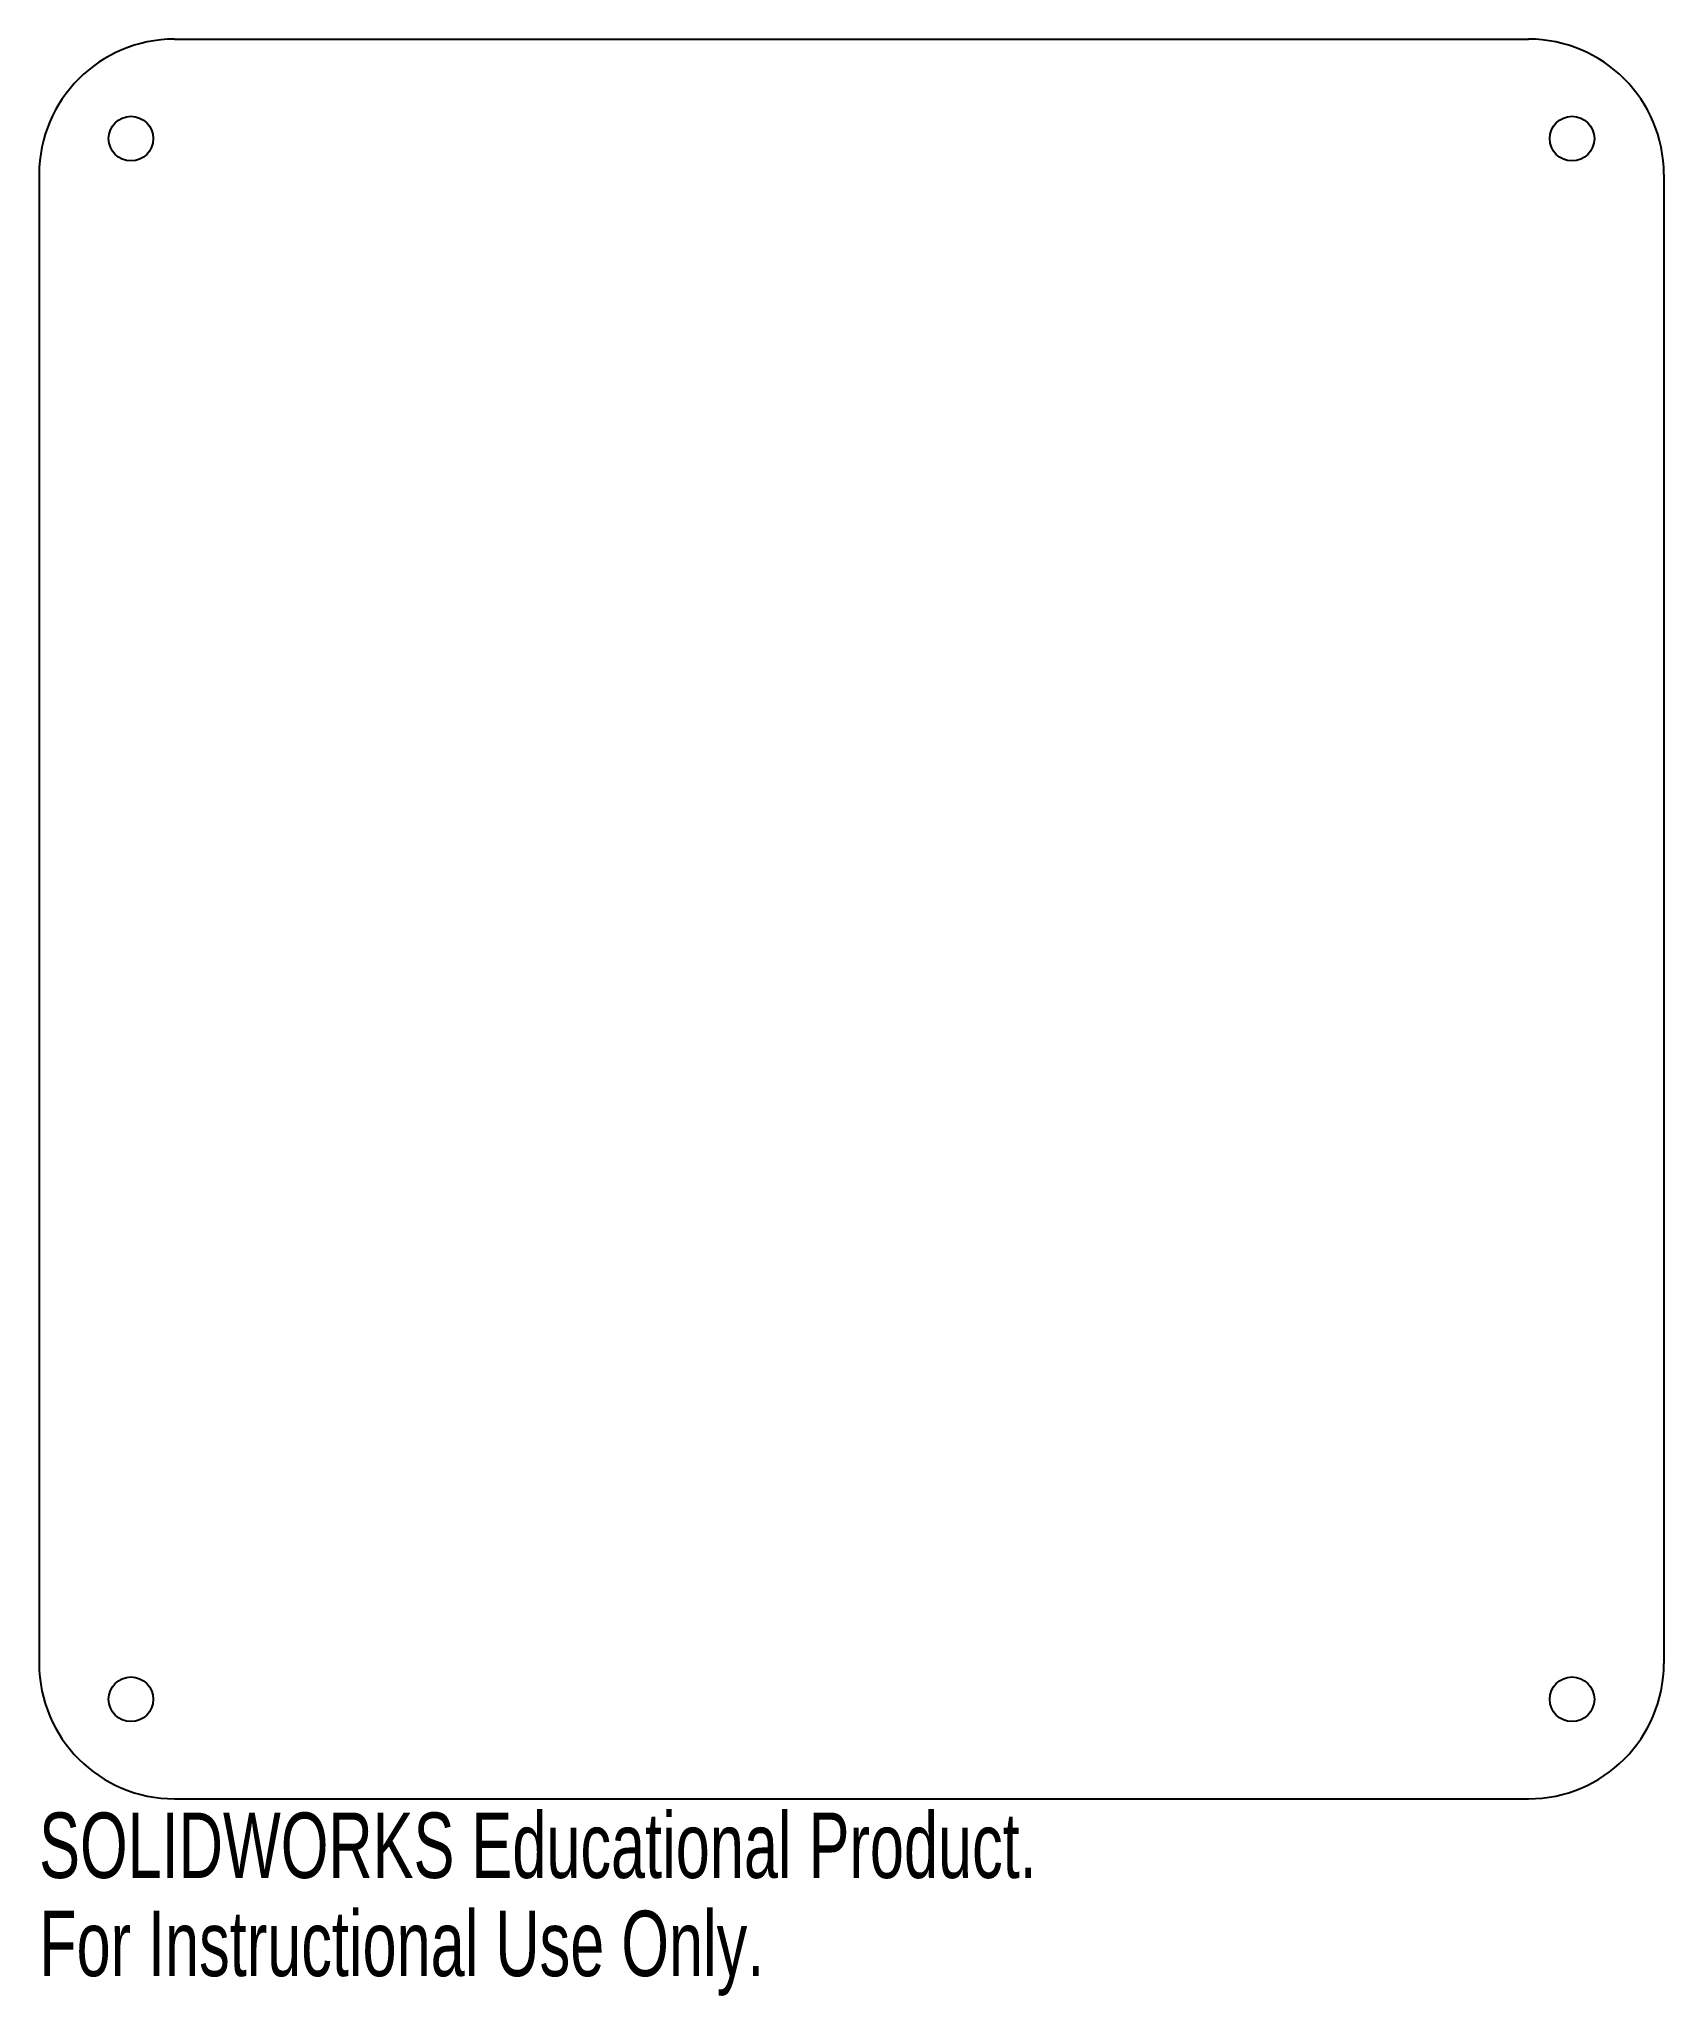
# Model space of a CAD drawing. Header units: millimetres. Extents: x -60 to 60, y -80 to 65.
import ezdxf

# ---------------------------------------------------------------- set-up
doc = ezdxf.new("R2010")
doc.units = ezdxf.units.MM
doc.styles.add('SLDTEXTSTYLE0', font='TXT', dxfattribs={"width": 0.7})

msp = doc.modelspace()

# ---------------------------------------------------------------- linework, layer by layer
at = {"color": 7, "linetype": 'Continuous', "lineweight": 25}
for p, q in [((-50, 65), (50, 65)), ((-60, 55), (-60, -55)), ((60, 55), (60, -55)), ((-50, -65), (50, -65))]:
    msp.add_line(p, q, dxfattribs=at)
for centre in [(-53.22, 57.65), (53.22, 57.65), (-53.22, -57.65), (53.22, -57.65)]:
    msp.add_circle(centre, 1.65, dxfattribs=at)
for centre, start, end in [((-50, 55), 90, 180), ((50, 55), 0, 90), ((-50, -55), 180, 270), ((50, -55), 270, 0)]:
    msp.add_arc(centre, 10, start, end, dxfattribs=at)

# ---------------------------------------------------------------- texts
at = {"color": 7, "linetype": 'Continuous', "char_height": 4.8336, "attachment_point": 1, "style": 'SLDTEXTSTYLE0'}
for s, insert in [('SOLIDWORKS Educational Product.', (-60, -66.02)), ('For Instructional Use Only.', (-60, -73.27))]:
    msp.add_mtext(s, dxfattribs=dict(at, insert=insert))

doc.saveas('drawing.dxf')
